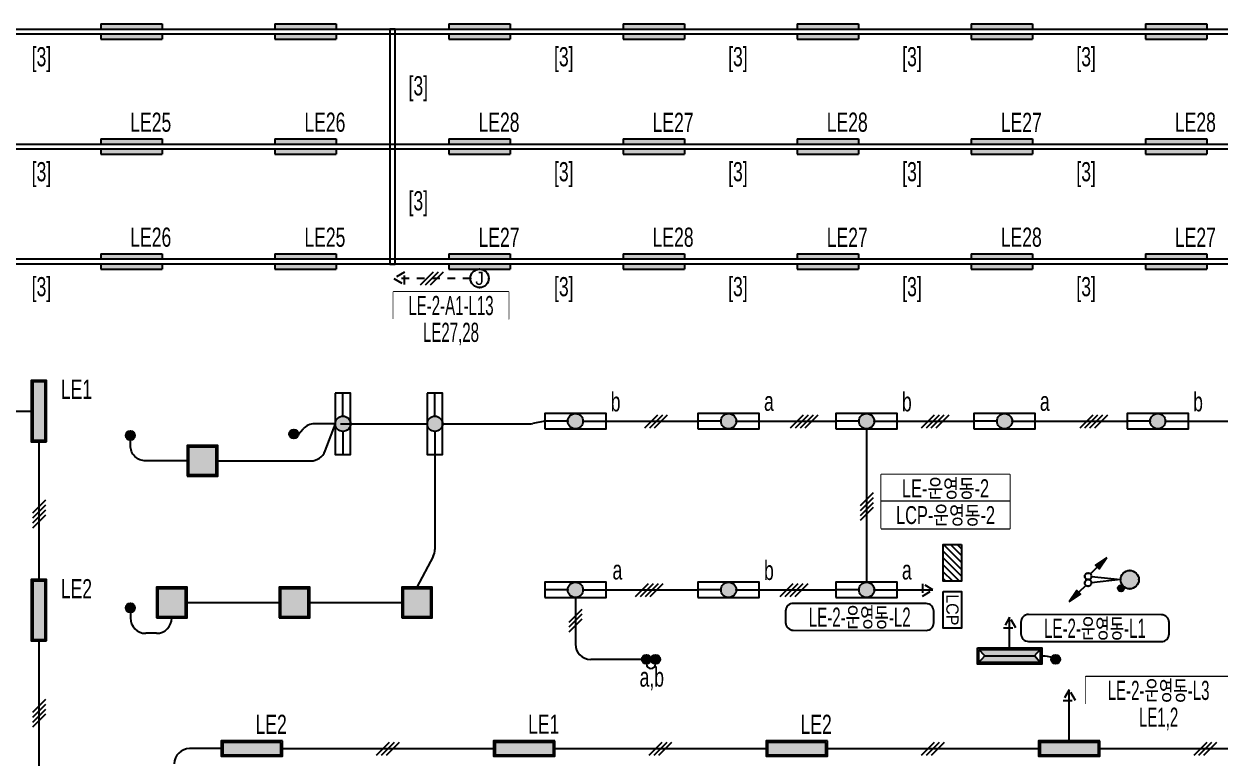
# Model space of a CAD drawing. Header units: millimetres. Extents: x 86947 to 500447, y -530175 to 1059536.
# Drawn here: x 300556 to 323969, y -154191 to -139825 of the extents above; entities that cross this region are included whole.
import ezdxf
from ezdxf.enums import TextEntityAlignment as Align

# ---------------------------------------------------------------- set-up
doc = ezdxf.new("R2010")
doc.units = ezdxf.units.MM
doc.header["$LTSCALE"] = 150
doc.set_wipeout_variables(frame=1)
doc.linetypes.add('D1', pattern=[3, 1, -1, 1])
for name, color, linetype in [('------01 Distribution Panel', 3, 'Continuous'), ('------02 Etc Panel', 3, 'Continuous'), ('------03 Lighting Fixture', 3, 'Continuous'), ('------04 Lighting Switch', 2, 'Continuous'), ('------04 Number of Strands (가닥수)', 1, 'Continuous'), ('-----20 General Symbol', 3, 'Continuous'), ('-----21 Embeded Wire in Ceiling or Wall', 4, 'Continuous'), ('-----23 Concealed or Exposed Wire', 4, 'D1'), ('-----28 Race Way', 1, 'Continuous')]:
    doc.layers.add(name, color=color, linetype=linetype)
doc.styles.add('ELEC', font='')
doc.styles.get('ELEC').set_extended_font_data('Dotum')

# ---------------------------------------------------------------- blocks, each defined once
blk = doc.blocks.new('*U12')
h = blk.add_hatch(color=256)
edge = h.paths.add_edge_path()
edge.add_arc((0, -75), 75, 0, 360)
blk.add_circle((0, -75), 75)
blk = doc.blocks.new('*U13')
h = blk.add_hatch(color=256)
edge = h.paths.add_edge_path()
edge.add_arc((-75, -75), 75, 0, 360)
h = blk.add_hatch(color=256)
edge = h.paths.add_edge_path()
edge.add_arc((75, -75), 75, 0, 360)
for centre in [(-75, -75), (75, -75)]:
    blk.add_circle(centre, 75)
blk.add_arc((0, 0), 75, 0, 180)
blk.add_point((150, -75))
blk = doc.blocks.new('E17')
h = blk.add_hatch(color=256)
h.paths.add_polyline_path([(600, 100), (-600, 100), (-600, 0), (600, 0)])
h.paths.add_polyline_path([(600, -100), (-600, -100), (-600, -200), (600, -200)])
for p, q in [((-600, 100), (600, 100)), ((-600, 100), (-600, 0)), ((600, 100), (600, 0)), ((600, 100), (600, 0)), ((-600, -100), (-600, -200)), ((-600, -200), (600, -200)), ((600, -100), (600, -200))]:
    blk.add_line(p, q)
blk = doc.blocks.new('E16')
at = {"linetype": 'Continuous'}
h = blk.add_hatch(color=256, dxfattribs=at)
h.dxf.hatch_style = 1
h.paths.add_polyline_path([(570, -120), (570, 120), (-570, 120), (-570, -120)])
blk.add_lwpolyline([(600, 150), (-600, 150), (-600, -150), (600, -150)], close=True, dxfattribs=at)
at = {"color": 1, "linetype": 'Continuous'}
blk.add_lwpolyline([(570, 120), (-570, 120), (-570, -120), (570, -120)], close=True, dxfattribs=at)
blk = doc.blocks.new('E21')
h = blk.add_hatch(color=256)
h.dxf.hatch_style = 1
h.paths.add_polyline_path([(-270, 270), (-270, -270), (270, -270), (270, 270)])
blk.add_lwpolyline([(-300, -300), (300, -300), (300, 300), (-300, 300)], close=True)
at = {"color": 1, "linetype": 'Continuous'}
blk.add_lwpolyline([(-270, -270), (270, -270), (270, 270), (-270, 270)], close=True, dxfattribs=at)
blk = doc.blocks.new('D14')
at = {"linetype": 'Continuous'}
for p, q in [((-150, 0), (-600, 0)), ((150, 0), (600, 0))]:
    blk.add_line(p, q, dxfattribs=at)
blk.add_lwpolyline([(600, 150), (-600, 150), (-600, -150), (600, -150)], close=True, dxfattribs=at)
blk.add_circle((0, 0), 150, dxfattribs=at)
for p in [(-150, 0), (0, 150), (150, 0), (0, -150)]:
    blk.add_point(p)
blk = doc.blocks.new('E14')
blk.add_hatch(color=256).paths.add_polyline_path([(-150, 0, 1), (150, 0, 1)])
blk.add_blockref('D14', (0, 0))
blk = doc.blocks.new('벽부 비상등')
h = blk.add_hatch(color=0)
h.dxf.hatch_style = 1
h.paths.add_polyline_path([(0, 488), (-128, 600), (-128, -600), (0, -488)])
h = blk.add_hatch(color=0)
h.dxf.hatch_style = 1
h.paths.add_polyline_path([(128, 600), (0, 488), (0, -488), (128, -600)])
at = {"color": 1}
for p, q in [((-128, 600), (0, 488)), ((0, 488), (128, 600)), ((0, -488), (0, 488)), ((-128, -600), (0, -488)), ((0, -488), (128, -600))]:
    blk.add_line(p, q, dxfattribs=at)
blk.add_lwpolyline([(158, -630), (158, 630), (-158, 630), (-158, -630)], close=True)
blk.add_lwpolyline([(128, -600), (128, 600), (-128, 600), (-128, -600)], close=True, dxfattribs=at)
blk = doc.blocks.new('D01')
at = {"linetype": 'Continuous'}
blk.add_circle((0, 0), 150, dxfattribs=at)
for p in [(-150, 0), (0, 150), (150, 0), (0, -150)]:
    blk.add_point(p)
blk = doc.blocks.new('E05')
blk.add_hatch(color=256).paths.add_polyline_path([(106, 106), (106, 106, 0.668179), (-150, 0, 1), (150, 0, 0.198912)])
h = blk.add_hatch(color=256)
edge = h.paths.add_edge_path()
edge.add_arc((141, 141), 50, 0, 360)
blk.add_circle((141, 141), 50)
blk.add_blockref('D01', (0, 0))
blk = doc.blocks.new('O04')
blk.add_circle((0, 0), 150)
for p in [(-150, 0), (0, 150), (150, 0), (0, -150)]:
    blk.add_point(p)
at = {"style": 'ELEC'}
blk.add_text('J', height=214, dxfattribs=at).set_placement((0, 0), align=Align.MIDDLE)
blk = doc.blocks.new('O07')
blk.add_lwpolyline([(0, -100), (173, 0), (0, 100)], close=True)
blk = doc.blocks.new('O01')
blk.add_hatch(color=256).paths.add_polyline_path([(-149, -218), (-218, -149), (-368, -368)])
blk.add_line((-46, -46), (-184, -184))
blk.add_lwpolyline([(-368, -368), (-149, -218), (-218, -149), (-368, -368)])
blk.add_circle((0, 0), 65)
for p in [(-65, 0), (-65, 0), (0, 65), (0, 65), (65, 0), (65, 0), (0, -65), (0, -65)]:
    blk.add_point(p)
blk = doc.blocks.new('*U44')
at = {"color": 0}
for p, q in [((-186, -106), (26, 106)), ((-106, -106), (106, 106)), ((-26, -106), (186, 106))]:
    blk.add_line(p, q, dxfattribs=at)
blk = doc.blocks.new('*U47')
at = {"color": 0}
for p, q in [((-226, -106), (-14, 106)), ((-146, -106), (66, 106)), ((-66, -106), (146, 106)), ((14, -106), (226, 106))]:
    blk.add_line(p, q, dxfattribs=at)
blk = doc.blocks.new('A02')
h = blk.add_hatch()
h.set_pattern_fill('ANSI31', color=256, scale=25, style=0)
h.set_pattern_definition([(45, (-2000, -19200), (-56.1266, 56.1266), [])])
h.paths.add_polyline_path([(-300, 300), (-300, 0), (300, 0), (300, 300)])
blk.add_lwpolyline([(300, 0), (-300, 0), (-300, 300), (300, 300)], close=True)
blk = doc.blocks.new('A07')
blk.add_lwpolyline([(-300, 0), (-300, 300), (300, 300), (300, 0)], close=True)
at = {"style": 'ELEC'}
blk.add_text('LCP', height=200, dxfattribs=at).set_placement((0, 150), align=Align.MIDDLE)

msp = doc.modelspace()

# ---------------------------------------------------------------- linework, layer by layer
at = {"layer": '------01 Distribution Panel', "color": 1, "elevation": 0}
for points in [[(307787, -145597), (310042, -145597), (310042, -145072), (307787, -145072)], [(317337, -149173), (319853, -149173), (319853, -148648), (317337, -148648)], [(321339, -153129), (324193, -153129), (324193, -152604), (321339, -152604)]]:
    msp.add_lwpolyline(points, close=True, dxfattribs=at)
at = {"layer": '-----21 Embeded Wire in Ceiling or Wall'}
for p, q in [((306650, -147650), (306243, -147650)), ((306650, -147650), (306449, -148181)), ((308750, -147650), (310459, -147650)), ((310750, -147600), (310515, -147645)), ((305930, -147850), (306020, -147750)), ((304350, -148375), (306169, -148375)), ((308600, -148250), (308600, -150108)), ((308566, -150247), (308250, -150850)), ((306150, -151150), (307950, -151150)), ((311350, -151050), (311350, -151960)), ((302640, -151340), (302640, -151450)), ((303150, -151750), (302940, -151750)), ((312650, -152260), (311650, -152260)), ((304417, -154005), (303800, -154005))]:
    msp.add_line(p, q, dxfattribs=at)
at = {"layer": '-----21 Embeded Wire in Ceiling or Wall', "elevation": 0}
for points in [[(296850, -147400), (300700, -147400)], [(306750, -147650), (308450, -147650)], [(311950, -147600), (313750, -147600)], [(314950, -147600), (316450, -147600)], [(317650, -147600), (319150, -147600)], [(320350, -147600), (322150, -147600)], [(323350, -147600), (325150, -147600)], [(317050, -147750), (317050, -150750)], [(300850, -148000), (300850, -150700)], [(321450, -150635), (322020, -150700), (321450, -150765)], [(311950, -150900), (313750, -150900)], [(314950, -150900), (316450, -150900)], [(317650, -150900), (318350, -150900)], [(303750, -151150), (305550, -151150)], [(319850, -152035), (319850, -151435)], [(300850, -151900), (300850, -154600)], [(321017, -153855), (321017, -152855)], [(305617, -154005), (309750, -154005)], [(310950, -154005), (315083, -154005)], [(316283, -154005), (320417, -154005)], [(321617, -154005), (325750, -154005)]]:
    msp.add_lwpolyline(points, dxfattribs=at)
for points in [[(303750, -148375), (302940, -148375, -0.414214), (302640, -148075), (302640, -147970)], [(320480, -152193), (320546, -152193, -0.119883), (320684, -152226), (320750, -152260)]]:
    msp.add_lwpolyline(points, format="xyb", dxfattribs=at)
at = {"layer": '-----21 Embeded Wire in Ceiling or Wall'}
for centre, start, end in [((306243, -147950), 90, 138.1668), ((310459, -147350), 270, 280.7793), ((306169, -148075), 270, 339.3003), ((308300, -150108), 332.3614, 0), ((302940, -151450), 180, 270), ((303150, -151450), 270, 0), ((311650, -151960), 180, 270), ((303800, -154305), 90, 180)]:
    msp.add_arc(centre, 300, start, end, dxfattribs=at)
at = {"layer": '-----23 Concealed or Exposed Wire', "elevation": 0}
msp.add_lwpolyline([(309295, -144805), (307795, -144805)], dxfattribs=at)
at = {"layer": '-----28 Race Way', "elevation": 0}
for points in [[(341046, -139925), (341046, -140025), (277904, -140025), (277904, -139925)], [(307821, -139925), (307721, -139925), (307721, -144525), (307821, -144525)], [(341046, -142175), (341046, -142275), (277904, -142275), (277904, -142175)], [(341046, -144425), (341046, -144525), (277904, -144525), (277904, -144425)]]:
    msp.add_lwpolyline(points, close=True, dxfattribs=at)
at = {"color": 1, "linetype": 'Continuous', "elevation": 0}
for points in [[(315466, -151539, 0.414214), (315616, -151689), (318216, -151694, 0.414214), (318366, -151544), (318366, -151319, 0.414214), (318216, -151169), (315616, -151164, 0.414214), (315466, -151314)], [(320071, -151757, 0.414214), (320221, -151907), (322821, -151912, 0.414214), (322971, -151762), (322971, -151537, 0.414214), (322821, -151387), (320221, -151382, 0.414214), (320071, -151532)]]:
    msp.add_lwpolyline(points, format="xyb", close=True, dxfattribs=at)

# ---------------------------------------------------------------- block references
at = {"layer": '------01 Distribution Panel', "xscale": 1.2, "yscale": 1.2, "zscale": 1.2, "rotation": 90}
msp.add_blockref('A02', (318910, -150370), dxfattribs=at)
at = {"layer": '------02 Etc Panel', "xscale": 1.2, "yscale": 1.2, "zscale": 1.2, "rotation": 270}
msp.add_blockref('A07', (318550, -151290), dxfattribs=at)
at = {"layer": '------03 Lighting Fixture', "color": 3}
for p in [(302659, -139925), (306067, -139925), (309475, -139925), (312883, -139925), (316291, -139925), (319699, -139925), (323107, -139925), (302659, -142175), (306067, -142175), (309475, -142175), (312883, -142175), (316291, -142175), (319699, -142175), (323107, -142175), (302659, -144425), (306067, -144425), (309475, -144425), (312883, -144425), (316291, -144425), (319699, -144425), (323107, -144425)]:
    msp.add_blockref('E17', p, dxfattribs=at)
at = {"layer": '------03 Lighting Fixture'}
for name, p, rotation in [('E16', (300850, -147400), 270), ('E14', (306800, -147650), 90), ('E14', (308600, -147650), 90), ('E14', (311350, -147600), 180), ('E14', (314350, -147600), 180), ('E14', (317050, -147600), 180), ('E14', (319750, -147600), 180), ('E14', (322750, -147600), 180), ('E16', (300850, -151300), 270), ('E14', (311350, -150900), 180), ('E14', (314350, -150900), 180), ('E14', (317050, -150900), 180)]:
    msp.add_blockref(name, p, dxfattribs=dict(at, rotation=rotation))
for name, p in [('E21', (304050, -148375)), ('E21', (303450, -151150)), ('E21', (305850, -151150)), ('E21', (308250, -151150)), ('E16', (305017, -154005)), ('E16', (310350, -154005)), ('E16', (315683, -154005)), ('E16', (321017, -154005))]:
    msp.add_blockref(name, p, dxfattribs=at)
at = {"layer": '------03 Lighting Fixture', "xscale": 1.2, "yscale": 1.2, "zscale": 1.2, "rotation": 180}
msp.add_blockref('E05', (322200, -150700), dxfattribs=at)
at = {"layer": '------03 Lighting Fixture', "xscale": -1, "rotation": 270}
msp.add_blockref('벽부 비상등', (319850, -152193), dxfattribs=at)
at = {"layer": '------04 Lighting Switch', "xscale": 1.2, "yscale": 1.2, "zscale": 1.2}
for name, p, rotation in [('*U12', (302550, -147880), 89.99999999999999), ('*U12', (305750, -147850), 89.99999999999997), ('*U12', (302550, -151250), 89.99999999999999), ('*U13', (312830, -152350), 180), ('*U12', (320750, -152350), 180)]:
    msp.add_blockref(name, p, dxfattribs=dict(at, rotation=rotation))
at = {"layer": '------04 Number of Strands (가닥수)', "xscale": 1.2, "yscale": 1.2, "zscale": 1.2}
for name, p in [('*U44', (308545, -144805)), ('*U44', (312933, -147600)), ('*U47', (315833, -147600)), ('*U47', (318396, -147600)), ('*U47', (321500, -147600)), ('*U47', (312800, -150900)), ('*U47', (315633, -150900)), ('*U44', (307683, -154005)), ('*U44', (313017, -154005)), ('*U44', (318350, -154005)), ('*U44', (323683, -154005))]:
    msp.add_blockref(name, p, dxfattribs=at)
at = {"layer": '------04 Number of Strands (가닥수)', "xscale": -1.2, "yscale": 1.2, "zscale": 1.2, "rotation": 90}
for name, p in [('*U47', (317050, -149273)), ('*U47', (300850, -149418)), ('*U44', (311350, -151505)), ('*U47', (300850, -153318))]:
    msp.add_blockref(name, p, dxfattribs=at)
at = {"layer": '-----20 General Symbol', "xscale": 1.2, "yscale": 1.2, "zscale": 1.2}
msp.add_blockref('O04', (309475, -144805), dxfattribs=at)
at = {"layer": '-----20 General Symbol', "rotation": 180}
msp.add_blockref('O01', (321385, -150635), dxfattribs=at)
at = {"layer": '-----20 General Symbol'}
msp.add_blockref('O01', (321385, -150765), dxfattribs=at)
at = {"layer": '-----23 Concealed or Exposed Wire', "xscale": 1.199999999953434, "yscale": 1.199999999953434, "zscale": 1.199999999953434}
for p, rotation in [((308003, -144805), 180), ((319850, -151643), 89.99999999999999), ((321017, -153063), 89.99999999999999)]:
    msp.add_blockref('O07', p, dxfattribs=dict(at, rotation=rotation))
msp.add_blockref('O07', (318142, -150900), dxfattribs=at)

# ---------------------------------------------------------------- texts
at = {"layer": '------04 Lighting Switch', "style": 'ELEC', "width": 0.7}
for s, p in [('LE25', (303039, -141748)), ('LE26', (306447, -141748)), ('LE28', (309855, -141748)), ('LE27', (313263, -141748)), ('LE28', (316671, -141748)), ('LE27', (320078, -141748)), ('LE28', (323486, -141748)), ('LE26', (303039, -143998)), ('LE25', (306447, -143998)), ('LE27', (309855, -143998)), ('LE28', (313263, -143998)), ('LE27', (316671, -143998)), ('LE28', (320078, -143998)), ('LE27', (323486, -143998)), ('LE1', (301584, -146974)), ('b', (312138, -147212)), ('b', (317838, -147212)), ('b', (323538, -147212)), ('a', (315138, -147212)), ('a', (320538, -147212)), ('b', (315138, -150512)), ('a', (312172, -150512)), ('a', (317838, -150512)), ('LE2', (301584, -150874)), ('a,b', (312846, -152631)), ('LE2', (305396, -153528)), ('LE1', (310730, -153528)), ('LE2', (316063, -153528))]:
    msp.add_text(s, height=375, dxfattribs=at).set_placement(p, align=Align.MIDDLE)
at = {"layer": '-----28 Race Way', "style": 'ELEC', "width": 0.7}
for p in [(300899, -140513), (311123, -140513), (314531, -140513), (317939, -140513), (321347, -140513), (308276, -141083), (300899, -142763), (311123, -142763), (314531, -142763), (317939, -142763), (321347, -142763), (308276, -143333), (300899, -145013), (311123, -145013), (314531, -145013), (317939, -145013), (321347, -145013)]:
    msp.add_text('[3]', height=375, dxfattribs=at).set_placement(p, align=Align.MIDDLE)
at = {"linetype": 'Continuous', "style": 'ELEC', "width": 0.6}
for s, p in [('LE-2-운영동-L2', (316916, -151429)), ('LE-2-운영동-L1', (321521, -151647))]:
    msp.add_text(s, height=375, dxfattribs=at).set_placement(p, align=Align.MIDDLE)

# ---------------------------------------------------------------- next in the draw order: wipeouts: each hides what was drawn before it
at = {"color": 1}
msp.add_wipeout([(317337, -149173), (319853, -149173), (319853, -148648), (317337, -148648)], dxfattribs=at).dxf.layer = '------01 Distribution Panel'
for points in [[(307787, -145597), (310042, -145597), (310042, -145072), (307787, -145072)], [(321339, -153129), (324193, -153129), (324193, -152604), (321339, -152604)]]:
    msp.add_wipeout(points, dxfattribs=at)

# ---------------------------------------------------------------- next in the draw order: linework, layer by layer
at = {"layer": '------01 Distribution Panel', "color": 1, "elevation": 0}
msp.add_lwpolyline([(317337, -149698), (319853, -149698), (319853, -149173), (317337, -149173)], close=True, dxfattribs=at)

# ---------------------------------------------------------------- next in the draw order: wipeouts: each hides what was drawn before it
at = {"color": 1}
for points in [[(307787, -146122), (310042, -146122), (310042, -145597), (307787, -145597)], [(321339, -153654), (324193, -153654), (324193, -153129), (321339, -153129)]]:
    msp.add_wipeout(points, dxfattribs=at)

# ---------------------------------------------------------------- next in the draw order: texts
at = {"style": 'ELEC', "width": 0.6}
for s, p in [('LE-2-A1-L13', (308915, -145335)), ('LE27,28', (308915, -145860)), ('LE-2-운영동-L3', (322766, -152866)), ('LE1,2', (322766, -153391))]:
    msp.add_text(s, height=375, dxfattribs=at).set_placement(p, align=Align.MIDDLE_CENTER)

# ---------------------------------------------------------------- next in the draw order: wipeouts: each hides what was drawn before it
at = {"color": 1}
msp.add_wipeout([(317337, -149698), (319853, -149698), (319853, -149173), (317337, -149173)], dxfattribs=at).dxf.layer = '------01 Distribution Panel'

# ---------------------------------------------------------------- next in the draw order: texts
at = {"layer": '------01 Distribution Panel', "style": 'ELEC', "width": 0.7}
for s, p in [('LE-운영동-2', (318595, -148911)), ('LCP-운영동-2', (318595, -149436))]:
    msp.add_text(s, height=350, dxfattribs=at).set_placement(p, align=Align.MIDDLE_CENTER)

doc.saveas('drawing.dxf')
